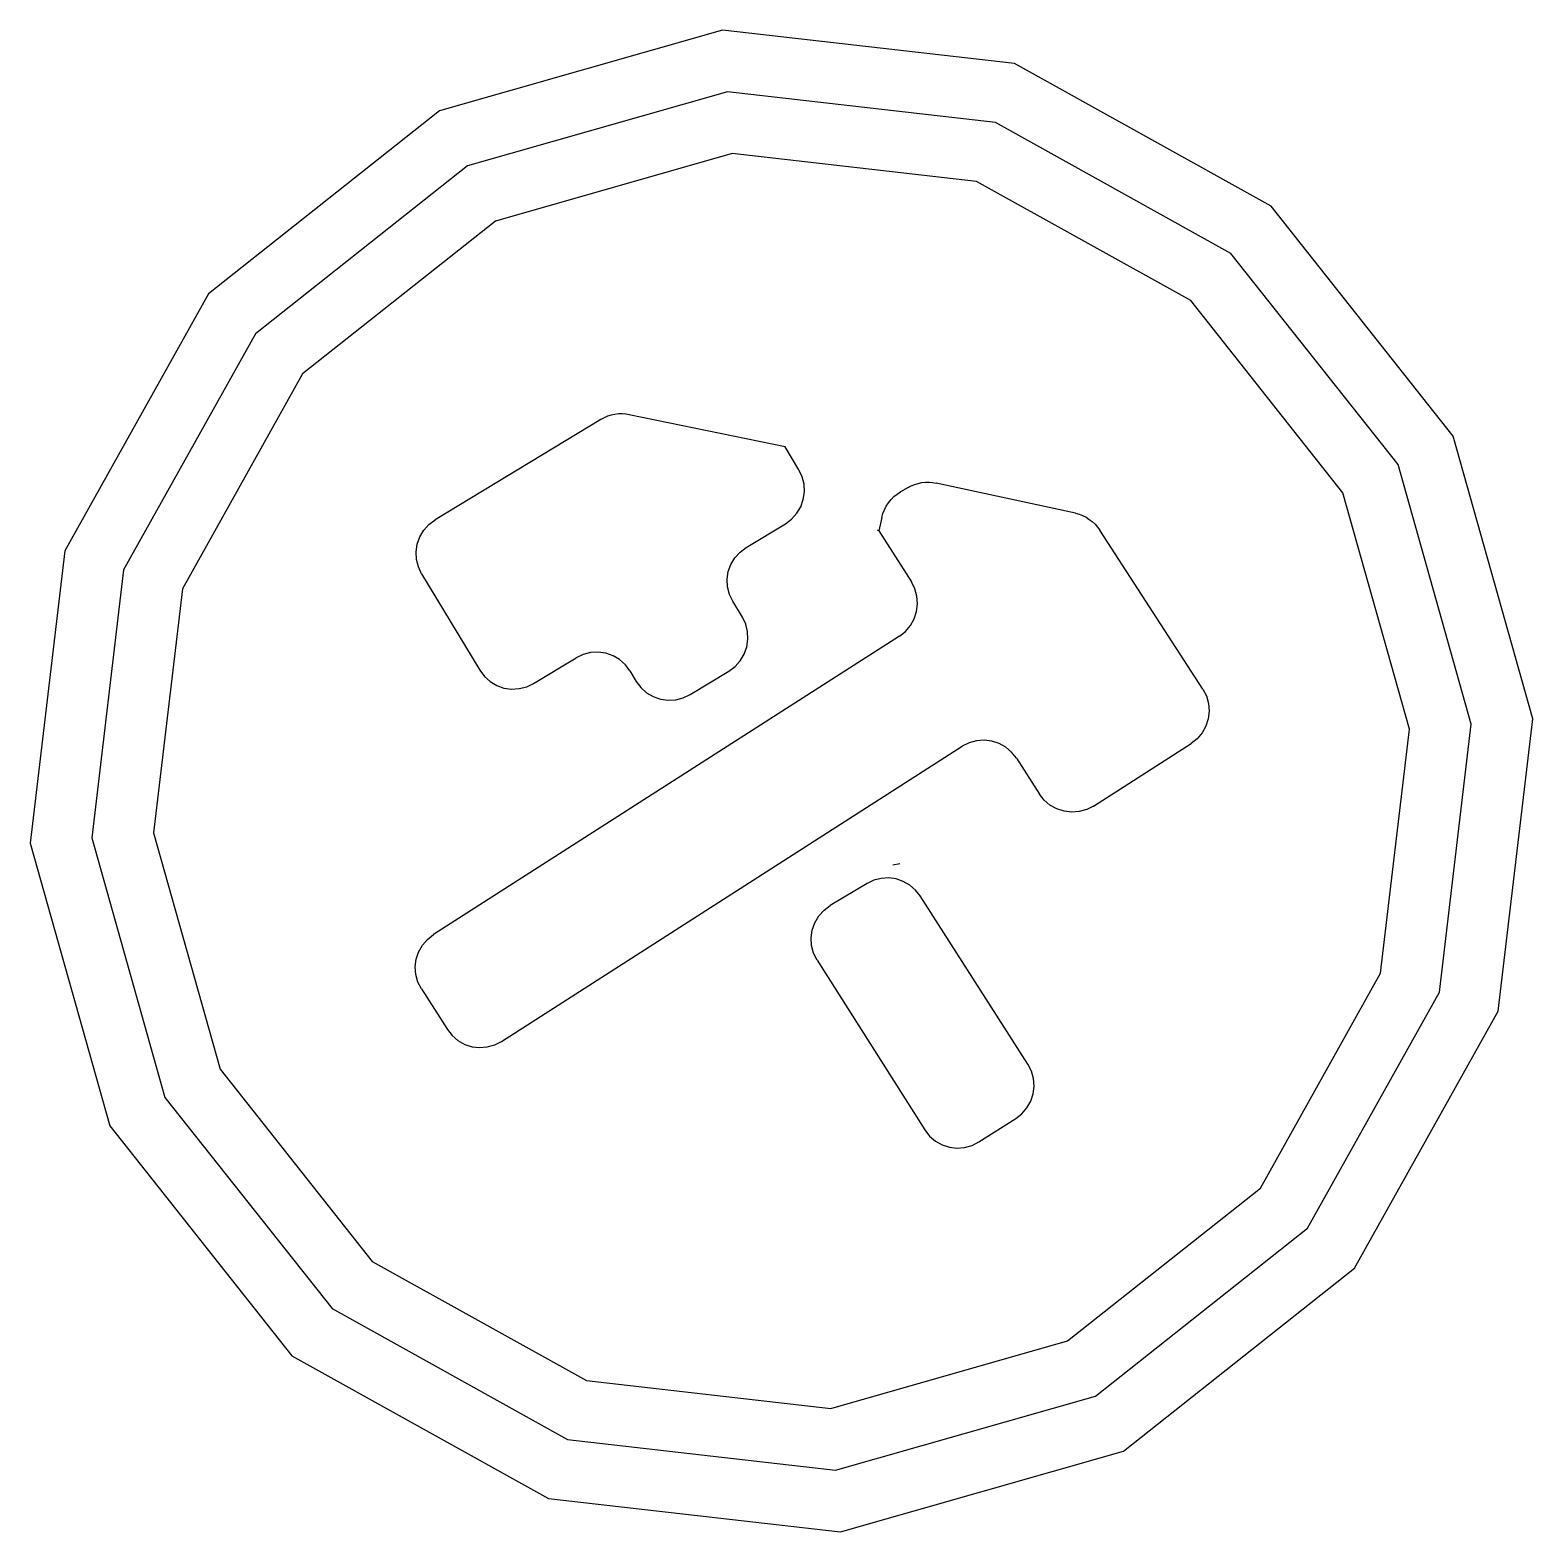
# Model space of a CAD drawing. Header units: inches. Extents: x -2.32 to 2.32, y -2.32 to 2.32.
import ezdxf

# ---------------------------------------------------------------- set-up
doc = ezdxf.new("R2010")
doc.units = ezdxf.units.IN
doc.header["$MEASUREMENT"] = 0

msp = doc.modelspace()

# ---------------------------------------------------------------- linework, layer by layer
at = {"color": 7, "linetype": 'Continuous'}
for p, q in [((-0.5585, 1.1176), (-1.0716, 0.8072)), ((0.011, 1.0327), (-0.4708, 1.1326)), ((0.0535, 0.9623), (0.011, 1.0327)), ((0.3916, 0.9075), (0.3683, 0.894)), ((0.9091, 0.8276), (0.4786, 0.9213)), ((-0.1092, 0.7223), (0.012, 0.7956)), ((0.3105, 0.815), (0.3012, 0.7731)), ((0.3012, 0.7731), (0.2971, 0.7754)), ((0.3012, 0.7731), (0.4019, 0.6155)), ((1.3036, 0.2842), (0.9847, 0.7754)), ((-1.1131, 0.6405), (-0.9333, 0.3424)), ((-0.121, 0.5064), (-0.1507, 0.5556)), ((0.3647, 0.4478), (-1.0767, -0.475)), ((-0.7667, 0.3017), (-0.6354, 0.381)), ((-0.4688, 0.3403), (-0.4493, 0.3078)), ((-0.2826, 0.267), (-0.1625, 0.3397)), ((-0.8658, -0.8051), (0.5589, 0.1072)), ((0.9654, -0.0773), (1.2669, 0.1158)), ((0.7266, 0.0707), (0.7978, -0.0408)), ((0.3657, -0.2566), (0.3439, -0.2601)), ((0.2647, -0.3169), (0.151, -0.3847)), ((0.7623, -0.8755), (0.4289, -0.3553)), ((0.1103, -0.554), (0.4433, -1.0789)), ((-1.1139, -0.6427), (-1.0334, -0.7686)), ((0.6107, -1.116), (0.7249, -1.0434))]:
    msp.add_line(p, q, dxfattribs=at)
at = {"color": 7, "linetype": 'Continuous', "flags": 128}
for points in [[(2.3244, 0.1918), (2.0777, 1.0657), (1.5147, 1.7773), (0.7211, 2.2183), (-0.1823, 2.3217), (-1.0579, 2.0715), (-1.7725, 1.506), (-2.2172, 0.7113), (-2.3244, -0.1918), (-2.0777, -1.0657), (-1.5147, -1.7773), (-0.7211, -2.2183), (0.1823, -2.3217), (1.0579, -2.0715), (1.7725, -1.506), (2.2172, -0.7113), (2.3244, 0.1918)], [(2.1337, 0.1761), (1.9072, 0.9782), (1.3904, 1.6314), (0.6619, 2.0363), (-0.1673, 2.1312), (-0.9711, 1.9016), (-1.6271, 1.3825), (-2.0353, 0.6529), (-2.1337, -0.1761), (-1.9072, -0.9782), (-1.3904, -1.6314), (-0.6619, -2.0363), (0.1673, -2.1312), (0.9711, -1.9016), (1.6271, -1.3825), (2.0353, -0.6529), (2.1337, 0.1761)], [(1.9426, 0.1603), (1.7365, 0.8906), (1.2659, 1.4854), (0.6027, 1.854), (-0.1523, 1.9403), (-0.8842, 1.7313), (-1.4814, 1.2587), (-1.8531, 0.5944), (-1.9426, -0.1603), (-1.7365, -0.8906), (-1.2659, -1.4854), (-0.6027, -1.854), (0.1523, -1.9403), (0.8842, -1.7313), (1.4814, -1.2587), (1.8531, -0.5944), (1.9426, 0.1603)], [(-0.4708, 1.1326), (-0.482, 1.1344), (-0.4933, 1.1351), (-0.5047, 1.1348), (-0.516, 1.1334), (-0.5271, 1.131), (-0.538, 1.1275), (-0.5484, 1.123), (-0.5585, 1.1176)], [(0.012, 0.7956), (0.0311, 0.8099), (0.0471, 0.8276), (0.0593, 0.8481), (0.0673, 0.8705), (0.0708, 0.894), (0.0696, 0.9178), (0.0637, 0.9408), (0.0535, 0.9623)], [(0.3105, 0.815), (0.3138, 0.8271), (0.3184, 0.8388), (0.3242, 0.85), (0.3311, 0.8605), (0.339, 0.8703), (0.3479, 0.8792), (0.3577, 0.8871), (0.3683, 0.894)], [(0.3916, 0.9075), (0.4016, 0.9127), (0.412, 0.917), (0.4228, 0.9203), (0.4338, 0.9226), (0.445, 0.9238), (0.4563, 0.924), (0.4675, 0.9232), (0.4786, 0.9213)], [(-1.1131, 0.6405), (-1.1233, 0.662), (-1.1291, 0.685), (-1.1303, 0.7087), (-1.1269, 0.7323), (-1.1189, 0.7547), (-1.1067, 0.7752), (-1.0907, 0.7929), (-1.0716, 0.8072)], [(0.9091, 0.8276), (0.9204, 0.8245), (0.9315, 0.8204), (0.942, 0.8152), (0.952, 0.809), (0.9614, 0.8018), (0.97, 0.7938), (0.9778, 0.7849), (0.9847, 0.7754)], [(-0.1507, 0.5556), (-0.1609, 0.5771), (-0.1667, 0.6001), (-0.1679, 0.6238), (-0.1645, 0.6474), (-0.1565, 0.6698), (-0.1443, 0.6903), (-0.1283, 0.708), (-0.1092, 0.7223)], [(0.3647, 0.4478), (0.3834, 0.4626), (0.3989, 0.4807), (0.4106, 0.5015), (0.418, 0.5241), (0.4208, 0.5477), (0.419, 0.5714), (0.4126, 0.5943), (0.4019, 0.6155)], [(-0.1625, 0.3397), (-0.1434, 0.354), (-0.1274, 0.3717), (-0.1152, 0.3922), (-0.1072, 0.4146), (-0.1038, 0.4381), (-0.105, 0.4619), (-0.1108, 0.4849), (-0.121, 0.5064)], [(-0.4688, 0.3403), (-0.483, 0.3593), (-0.5007, 0.3752), (-0.5211, 0.3873), (-0.5435, 0.3952), (-0.5671, 0.3985), (-0.5909, 0.3972), (-0.6139, 0.3913), (-0.6354, 0.381)], [(-0.9333, 0.3424), (-0.9191, 0.3234), (-0.9014, 0.3075), (-0.881, 0.2954), (-0.8586, 0.2875), (-0.835, 0.2842), (-0.8113, 0.2855), (-0.7882, 0.2914), (-0.7667, 0.3017)], [(-0.4493, 0.3078), (-0.4351, 0.2888), (-0.4174, 0.2729), (-0.397, 0.2608), (-0.3745, 0.2529), (-0.351, 0.2496), (-0.3272, 0.2509), (-0.3041, 0.2568), (-0.2826, 0.267)], [(1.3036, 0.2842), (1.3146, 0.263), (1.3211, 0.24), (1.3231, 0.2162), (1.3203, 0.1925), (1.3129, 0.1697), (1.3012, 0.1488), (1.2857, 0.1306), (1.2669, 0.1158)], [(0.7266, 0.0707), (0.7119, 0.0893), (0.6938, 0.1047), (0.6731, 0.1163), (0.6505, 0.1236), (0.6268, 0.1264), (0.6031, 0.1245), (0.5802, 0.118), (0.5589, 0.1072)], [(0.9654, -0.0773), (0.9442, -0.0881), (0.9212, -0.0946), (0.8975, -0.0965), (0.8739, -0.0937), (0.8513, -0.0864), (0.8305, -0.0748), (0.8125, -0.0594), (0.7978, -0.0408)], [(0.4289, -0.3553), (0.4146, -0.337), (0.397, -0.3218), (0.3768, -0.3103), (0.3547, -0.3029), (0.3316, -0.2998), (0.3084, -0.3011), (0.2858, -0.3069), (0.2647, -0.3169)], [(0.1103, -0.554), (0.0995, -0.5324), (0.0932, -0.5091), (0.0916, -0.4849), (0.0949, -0.4609), (0.1029, -0.4381), (0.1153, -0.4172), (0.1315, -0.3992), (0.151, -0.3847)], [(-1.1139, -0.6427), (-1.1247, -0.6215), (-1.1311, -0.5986), (-1.1329, -0.5749), (-1.13, -0.5513), (-1.1226, -0.5287), (-1.1109, -0.5079), (-1.0954, -0.4898), (-1.0767, -0.475)], [(-1.0334, -0.7686), (-1.0187, -0.7873), (-1.0007, -0.8027), (-0.9799, -0.8143), (-0.9573, -0.8216), (-0.9337, -0.8243), (-0.91, -0.8224), (-0.887, -0.8159), (-0.8658, -0.8051)], [(0.7249, -1.0434), (0.7437, -1.0287), (0.7593, -1.0106), (0.771, -0.9898), (0.7785, -0.9671), (0.7814, -0.9434), (0.7796, -0.9196), (0.7731, -0.8967), (0.7623, -0.8755)], [(0.4433, -1.0789), (0.4579, -1.0976), (0.4759, -1.1131), (0.4966, -1.1248), (0.5192, -1.1322), (0.5428, -1.135), (0.5665, -1.1332), (0.5895, -1.1267), (0.6107, -1.116)]]:
    msp.add_lwpolyline(points, dxfattribs=at)

doc.saveas('drawing.dxf')
